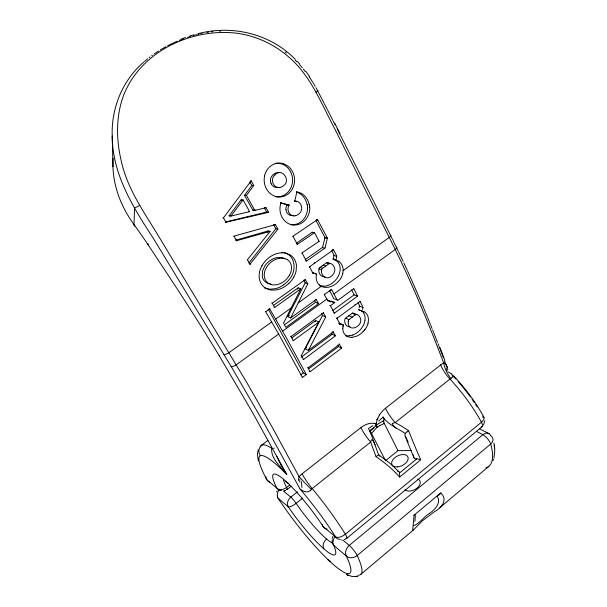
<?xml version="1.0" encoding="UTF-8"?>
<svg xmlns="http://www.w3.org/2000/svg" width="607" height="607" viewBox="0 0 607 607"><rect width="100%" height="100%" fill="white"/><g stroke="black" fill="none" stroke-linecap="round" stroke-linejoin="round"><path stroke-width="0.91" d="M321.467 271.101L321.46 271.412A5.068 4.446 -75.5 0 0 321.467 271.678M484.811 420.674L483.445 425.128M399.414 472.936L399.406 473.035A6.07 2.58 -88.9 0 1 399.558 477.019M298.409 480.463L299.023 476.586A23.218 16.799 -51.1 0 1 302.081 473.832L360.922 427.578A20.608 5.501 51.8 0 0 370.687 442.071A84.214 11.002 68.3 0 0 376.082 456.699A78.394 44.015 31.7 0 1 395.369 472.519M113.122 158.344C111.468 182.047 120.042 205.576 133.98 224.507A126.256 22.171 55.7 0 1 147.805 244.318M415.355 515.904L414.9 521.36M399.406 473.058L416.88 458.793L419.763 459.56M321.475 270.942L321.649 269.751A2.147 1.882 -75.6 0 1 322.62 268.226A33.089 29.371 -78.9 0 0 323.212 267.846L329.153 263.62L326.467 262.808L323.903 264.629M313.766 273.454L312.347 272.702M334.032 255.441L333.205 258.931A1.184 1.024 -74.9 0 1 333.091 259.197L334.685 259.91A12.61 10.926 -72.7 0 1 335.588 260.35A10.645 9.219 -73 0 1 339.966 266.405C341.21 273.378 336.9 280.305 331.118 283.909A18.468 15.979 -72.9 0 1 327.932 285.427L326.255 285.92A20.122 17.428 -73.3 0 1 324.92 286.17L319.555 285.722M348.19 321.801C347.652 334.047 364.944 325.853 359.852 317.104A6.487 5.372 -65.3 0 0 356.248 314.388M364.936 320.549L365.004 320.101A10.653 8.855 -66.8 0 0 361.082 310.458M348.221 321.596L348.266 321.376A7.155 5.895 -66.8 0 1 348.35 320.989L348.615 320.071M324.646 276.777A6.958 6.032 -73.7 0 1 318.774 270.282A3.983 3.467 -73.6 0 1 318.812 269.978A9.507 8.232 -73.7 0 1 318.925 269.303L319.039 268.658A1.844 1.609 -73.7 0 1 319.677 267.611L319.972 267.391A33.089 29.151 -76.8 0 0 320.557 267.004L321.9 266.063M339.032 323.228L340.019 323.432L339.905 324.001M364.898 320.754L364.632 321.976A14.113 11.723 -66.8 0 1 363.381 325.322L361.984 327.636A16.996 14.098 -66.8 0 1 361.218 328.653L360.004 330.056A18.635 15.463 -66.7 0 1 352.75 335.056M340.019 323.432L343.372 324.912L343.251 325.534M342.932 328.068A13.915 11.358 -66.7 0 1 343.13 326.164L343.236 325.618M294.759 201.22L296.846 191.956L296.451 191.933M336.46 257.383L336.703 256.321L334.009 255.555M336.361 257.816L335.921 259.728L333.205 258.931M325.17 247.58L327.294 238.513A0.933 0.819 -79.4 0 0 327.226 237.838L317.56 219.582L316.717 219.438M342.689 273.59L342.872 272.778A11.518 10.175 -76.2 0 0 342.909 272.535L342.993 272.035A11.943 10.562 -76.2 0 0 343.137 270.608A10.805 9.446 -75.5 0 0 338.987 261.526M324.798 237.276A0.918 0.804 -78.1 0 1 324.874 237.952L322.658 247.057M359.541 305.822A0.819 0.683 -68.7 0 1 359.526 306.125L359.094 307.817M363.001 307.21A0.774 0.645 -68.2 0 1 362.971 307.499L362.485 309.426M368.009 323.152L368.373 321.24A10.562 8.695 -65.3 0 0 364.117 311.732M493.923 458.08L494.811 450.295L493.954 443.057M258.195 449.696L257.353 454.302L258.354 461.039M332.143 538.439L333.015 536.33M493.005 460.667L493.491 459.347M276.686 491.958L277.027 491.04M434.468 511.724C440.902 508.363 447.913 500.707 441.555 493.749C440.728 491.526 439.87 495.76 437.935 495.107M293.909 215.978A7.056 6.336 -84.3 0 1 288.955 205.325A1.646 1.48 -85.1 0 0 289.137 205.045L280.449 202.708M285.965 209.741A6.465 5.804 -84.4 0 1 286.056 207.336L286.914 205.113A1.487 1.343 -85.3 0 0 287.065 204.84L289.167 204.976M287.081 204.809L280.874 203.102M273.787 305.222L298.181 287.832L300.806 288.811L283.522 323.106L285.897 327.317L318.637 303.591L315.981 299.236M305.025 279.326L307.848 283.788L290.632 317.969L287.741 316.657L305.192 282.832L303.781 280.191M297.46 289.243L298.181 287.832M291.8 337.917L315.617 320.519L318.872 321.976L301.406 355.535L303.538 359.519L335.496 335.792L332.841 331.521M323.167 312.651L325.754 316.945L308.341 350.398L305.139 348.744L322.469 315.511L321.399 313.478M314.896 321.907L315.617 320.519M293.773 277.103L295.085 274.311A18.946 17.079 -75.3 0 0 296.155 270.601L296.466 265.889A14.75 13.278 -75.3 0 0 295.404 261.177A14.53 13.088 -75.3 0 0 290.616 255.228L286.709 253.4A18.794 16.935 -75 0 0 284.175 252.891L280.206 252.914A25.911 23.316 -74.4 0 0 262.027 265.631M261.958 265.593L260.16 269.607A18.863 17.019 -74.6 0 0 259.432 272.406L259.098 276.253A14.735 13.308 -74.5 0 0 265.949 288.371L269.189 289.638A18.9 17.072 -74.8 0 0 271.746 290.093L275.51 290.025A24.53 22.155 -75.3 0 0 282.581 287.832L282.771 287.741A28.4 25.676 -75.8 0 0 288.841 283.423M266.321 267.604L265.054 270.365A13.711 12.368 -74.6 0 0 264.493 272.368L264.212 275.13A10.198 9.211 -74.6 0 0 269.053 283.757L271.405 284.63A13.703 12.375 -74.9 0 0 273.249 284.926L276.003 284.835A19.743 17.831 -75.6 0 0 289.41 275.312M289.448 275.343L290.7 272.611A13.688 12.337 -75.2 0 0 291.254 270.631L291.527 267.232A10.114 9.113 -75.2 0 0 287.361 259.621M333.091 259.197L335.808 260.001A1.229 1.077 -76.9 0 0 335.921 259.728M379.595 414.824L378.381 416.941A18.02 12.755 -56.9 0 0 376.264 423.436A7.959 2.519 54.8 0 1 376.628 424.923L376.082 424.088A7.959 2.193 51.9 0 0 375.968 423.823M223.019 217.784L223.475 217.837L251.184 180.833L253.787 185.522L246.419 195.378L244.484 195.302L252.899 210.197L254.826 210.401L266.094 207.723L268.628 212.313L225.463 222.397M229.105 215.864L241.131 199.786L243.05 199.885L249.652 211.631L230.956 216.062L229.105 215.864L230.281 215.584M244.484 195.302L251.799 185.514L253.787 185.522M230.956 216.062L243.05 199.885M364.989 329.396L364.337 330.223M274.038 224.393L275.434 224.628L277.923 229.143L249.849 264.386M247.299 259.91L270.168 231.343L268.157 230.956L235.524 240.235M277.923 229.143L275.874 228.763L248.809 263.157M267.224 232.14L268.157 230.956M373.639 431.038L374.724 429.741A28.203 21.806 -60 0 1 375.733 428.595L377.243 427.138M364.23 330.352L363.107 331.619M373.495 431.22L371.537 433.512L385.544 460.667L397.987 450.622L411.478 450.553M371.696 429.748L375.437 425.947M371.507 429.938L370.171 431.342A6.76 1.047 68.8 0 1 368.457 428.504L371.173 426.797M274.698 175.082C269.895 179.095 273.332 188.724 279.873 187.426M380.414 419.505L383.055 417.123M379.982 419.923L378.738 421.121M274.812 174.975C281.959 166.857 290.943 180.59 283.864 185.378A9.211 8.323 -89.1 0 1 280.426 187.313L280.108 187.381M288.886 283.393L289.008 283.287A24.538 22.163 -75.5 0 0 293.788 277.111M360.884 574.305L413.101 530.245L422.464 520.76L433.937 512.096M143.738 62.149C122.5 80.253 111.172 108.304 112.219 136.006L112.97 166.72M374.853 423.694L376.226 423.443M375.46 425.97A36.921 35.221 29.7 0 1 376.234 425.287L376.416 425.082M144.496 61.482L147.622 58.864M439.832 507.68L488.863 466.297M440.91 492.74L414.065 515.237L412.722 529.858L413.101 530.245M346.863 538.25L482.079 426.691M310.131 490.744A4.082 3.081 -50.9 0 0 311.383 489.417A21.078 1.457 44.9 0 1 299.023 476.586L273.226 429.035L247.216 383.267L158.442 235.933C143.867 211.851 126.855 188.178 121.051 160.058C116.074 138.487 115.884 115.224 123.987 94.366C141.203 51.58 190.606 28.499 235.023 33.021A97.833 96.718 37.2 0 1 286.739 55.32C309.866 73.849 320.633 102.181 334.108 127.584L389.269 237.436C409.824 278.158 427.495 320.268 443.634 362.91A21.791 15.213 -60.1 0 0 440.69 364.89L385.528 408.245A20.403 6.078 51.5 0 0 395.149 422.631A84.244 49.364 30.8 0 1 408.564 430.644A76.565 7.261 67.9 0 0 418.17 453.945L420.734 459.818L399.634 477.079L395.354 472.527M429.642 513.294C434.969 509.546 441.456 503.112 437.215 496.2M376.097 456.692L377.759 455.356M405.408 433.178L407.115 431.805M407.297 431.66L408.549 430.659M429.415 513.476C423.815 516.603 419.391 523.818 413.655 525.677M370.687 442.071L312.203 488.552A3.68 3.445 -78.6 0 0 311.406 489.432M302.794 498.051L296.125 503.362A7.269 2.231 -35.4 0 1 288.196 506.754L277.998 498.104A7.132 2.762 -34.4 0 1 277.649 496.162M297.46 491.852L290.799 497.125A7.314 5.789 -53.1 0 0 288.196 506.754A50.647 8.437 52.5 0 0 324.578 549.456A50.647 8.437 52.5 0 0 333.736 545.367A7.952 6.047 -54.1 0 1 335.36 536.193M289.539 485.175L286.572 487.512A7.33 5.372 -28.5 0 1 276.883 488.157L266.966 479.917A7.201 4.841 -29.8 0 1 265.949 476.852M287.111 489.477L290.783 486.586M149.223 57.589L150.043 56.959M345.246 318.561A0.85 0.713 -67.3 0 1 345.588 318.174L348.084 316.308M348.668 319.942A0.941 0.782 -66.7 0 1 348.972 319.616L351.483 317.749M261.147 445.591L267.915 440.424M362.614 306.277L360.012 301.451L337.371 318.091L336.756 317.802M353.145 316.52L355.611 314.699A1.047 0.865 -67.2 0 1 356.218 314.517L352.796 313.098A1.039 0.865 -67.8 0 0 352.197 313.288L348.289 316.156M302.074 377.228L302.445 377.44L306.307 374.557L286.633 338.258L269.591 308.614M309.267 371.355L310.018 371.772L341.665 348.077L339.123 343.888M307.59 367.675L307.977 367.888L339.723 344.177M300.685 374.838L303.325 372.865L306.307 374.557M309.009 368.608L338.531 346.551L341.665 348.077M352.735 316.831L351.901 317.446M305.139 348.744L306.717 347.576M308.341 350.398L333.463 331.809M301.064 357.318L332.204 334.252L335.496 335.792M332.477 310.701L354.131 294.858L357.569 296.155L334.351 313.174L333.933 313M292.931 340.481L293.325 340.679L318.872 321.976M151.689 55.723L152.524 55.116M329.836 305.458L330.451 305.708L334.852 302.498L327.325 300.253M357.569 296.155L353.798 288.689L337.947 300.245L334.654 298.947M290.662 336.361L291.057 336.559L323.577 312.825M330.481 301.99L331.24 301.095M285.017 324.411L315.541 302.332L318.637 303.591M265.54 311.505L278.659 334.04L236.305 364.761A4.424 1.73 -30.9 0 1 231.077 366.355L153.222 238.149C133.123 207.427 112.272 174.072 112.219 136.006M282.65 331.149L326.9 299.046M333.941 293.94L395.24 249.477A4.173 1.525 -26.2 0 0 396.128 246.776L398.109 250.873M287.741 316.657L289.357 315.496M290.632 317.969L316.361 299.38M322.089 265.927L323.478 264.94M271.731 321.922L229.014 352.629A4.454 1.593 -31.1 0 1 223.816 354.344M275.76 319.032L291.14 307.977M298.212 302.893L321.315 286.284L320.845 286.026M343.13 270.608L389.269 237.436A4.203 1.396 -27.2 0 0 390.233 234.848L373.768 201.645M337.34 318.114L337.355 318.098A1.692 1.426 -67.3 0 0 337.151 318.265L337.075 318.44A1.358 1.146 -67.7 0 0 337.188 318.698L339.799 323.835A1.76 1.472 -66.6 0 0 340.565 324.388L340.762 324.419A23.241 19.272 -62.3 0 1 341.415 324.533L343.372 324.912M376.606 424.946L376.628 424.923A36.989 34.387 34.3 0 1 377.44 424.316L381.94 421.653M311.649 265.251L309.57 266.905L312.772 272.839M312.264 264.811L332.985 250.13L332.34 249.955M265.851 311.641L269.903 308.751M274.03 307.21L274.66 307.483L300.806 288.811M283.704 284.774L284.888 283.879A25.828 23.195 -73.8 0 0 289.387 279.303C296.512 271.595 296.026 255.699 284.364 252.762M271.61 302.931L272.224 303.189L305.503 279.493M284.835 258.817L281.056 257.505L276.534 257.702A19.31 17.337 -73.4 0 0 271.154 259.902L270.252 260.471M305.192 259.621L322.332 247.55A0.842 0.744 -76.8 0 0 322.537 247.322M306.755 260.934L324.821 248.202A0.857 0.751 -78.3 0 0 325.011 247.99M310.147 490.767L307.969 491.753A10.099 7.049 -44.8 0 1 304.615 491.549M301.717 253.081L319.115 241.32L314.532 232.709L312.241 232.223L296.322 243.293M297.066 244.477L314.532 232.709M154.208 53.917L155.066 53.325M292.688 236.427L317.56 219.582M155.635 52.938L158.541 51.034M372.941 425.689L371.401 426.653M160.324 49.918L161.523 49.197M333.076 250.069L333.091 250.061A0.941 0.819 -76.3 0 0 333.273 249.932M162.122 48.841L165.794 46.754M382.395 421.387L383.806 420.568A6.73 4.264 30.3 0 0 383.017 417.024M167.661 45.753L169.55 44.774M345.891 538.933L344.29 539.669M379.8 425.606L383.503 423.823A42.725 34.075 -62.6 0 0 384.261 423.436L384.208 423.329M170.188 44.463L177.312 41.162M356.628 576.377L358.707 575.671M179.293 40.335L183.314 38.772M181.584 38.931L185.598 37.437M408.177 442.086L404.945 435.485L405.142 433.39A80.549 47.968 29.8 0 0 396.166 428.117L395.923 427.927A24.174 24.075 -55.9 0 1 393.366 425.795L392.304 423.663A0.827 0.812 -4.3 0 1 392.433 423.322L395.149 422.631L449.977 379.064A3.445 3.126 83.6 0 1 450.887 378.571L452.883 376.681L451.767 373.912M187.396 37.331L188.42 36.997M352.743 335.003L351.195 335.459A20.077 16.677 -67.1 0 1 349.791 335.732L349.685 335.747M189.452 36.663L190.492 36.344M189.68 36.063L193.823 34.827M270.168 231.343L236.328 240.751M233.703 236.184L275.434 224.628M193.618 35.426L194.665 35.138M195.72 34.857L196.774 34.584M268.628 212.313L266.648 212.071L225.22 222.033M197.829 34.318L198.891 34.068M278.218 187.267C275.403 188.079 272.315 186.402 271.162 183.754M252.899 210.197L255.008 209.696M198.011 33.726C232.011 24.553 270.525 33.81 295.222 59.289M201.016 33.59L202.078 33.362M347.477 574.92L352.03 576.468L355.877 576.513M355.178 576.65L357.333 576.24M207.093 32.444L208.527 32.217M211.418 31.83L212.867 31.647M325.026 276.86L324.669 276.891M279.926 258.119L281.997 258.021M352.007 337.325L355.922 336.468A18.498 15.069 -65.1 0 0 363.107 331.619M219.4 31.109L220.857 31.048M349.943 326.801L348.555 326.649A5.994 4.985 -67.2 0 1 347.356 326.118L346.635 325.542M250.433 180.84L251.184 180.833M341.491 540.04L342.029 540.063M271.056 284.091L267.793 283.37L265.168 281.762A9.833 8.832 -73.6 0 1 262.277 276.595L262.512 271.018L264.91 265.798A19.189 17.246 -73.6 0 1 270.1 260.593M294.365 201.183C300.738 200.037 304.061 208.8 299.82 212.996A9.075 8.149 -84.3 0 1 295.617 215.667M281.565 252.269L282.976 252.451M264.978 207.609L266.094 207.723M248.809 211.54L249.652 211.631M286.914 205.113L288.97 205.333M352.796 313.098L354.124 313.394A5.615 4.681 -67.1 0 1 355.247 314.085L355.884 314.767M326.475 262.816A0.994 0.865 -74.3 0 1 327.082 262.656L328.433 262.99A5.789 5.031 -73.4 0 1 329.601 263.704M316.619 219.734L317.749 219.931M312.317 272.854L315.906 273.787A2.686 2.367 -74.8 0 1 316.201 273.856L316.422 274.136A2.694 2.382 -75 0 1 316.368 274.599L316.019 274.599M315.815 273.772L313.174 272.9M294.57 201.061L295.093 201.175M334.419 302.362L327.416 300.715M327.211 237.853L324.783 237.284L316.08 220.66M324.859 237.944L327.294 238.513M318.364 241.138L319.115 241.32M322.332 247.55L324.821 248.202M332.78 249.796L333.607 250.008L336.642 255.805M304.57 491.624L302.4 490.729M305.7 260.919L306.459 261.147L302.157 253.202M361.962 311.095L362.69 311.315A11.806 9.72 -65.1 0 1 363.403 311.573L364.056 311.861M314.107 262.854L314.737 263.043M327.082 262.656L329.768 263.468A1.002 0.88 -76.3 0 0 329.449 263.484M323.045 265.244L325.716 266.071M309.312 266.405L309.782 266.556M309.183 266.966L309.653 267.11M319.972 267.391L322.628 268.233M318.994 268.901L321.649 269.751M305.192 282.832L307.848 283.788M353.373 288.537L353.798 288.689M331.073 289.691L331.847 289.979L337.158 300.055M330.891 289.683L331.278 289.827L324.206 294.554M375.543 423.921L375.596 423.944A7.959 1.859 49.1 0 1 376.211 425.257M324.517 294.327L324.904 294.471M324.297 294.767L327.833 300.791M359.488 301.338L360.361 301.679M359.405 301.391L359.837 301.558M354.966 304.411L355.619 304.668M359.519 306.125L362.978 307.499M363.403 311.573L358.517 309.699L359.268 309.927A11.245 9.348 -66.7 0 1 359.959 310.177L360.983 310.655M352.189 313.28L355.611 314.699M348.919 315.701L352.326 317.135M345.58 318.159L348.972 319.616M336.574 318.478L337.211 318.751M322.469 315.511L325.754 316.945M339.017 323.288L339.654 323.569M339.078 323.675L339.495 323.865M339.708 323.956L340.762 324.419M335.785 260.039L338.19 261.093M342.705 325.974L343.13 326.164M264.508 287.9L269.865 289.236L275.593 288.666A25.653 23.036 -73.6 0 0 283.499 284.888M347.333 574.852L346.218 574.328L348.608 575.451M479.462 428.762L489.128 433.717M476.313 431.296L482.861 434.688A7.603 5.554 -63.2 0 1 490.653 435.371M301.004 355.323L301.406 355.535M303.136 359.298L303.538 359.519M347.105 336.339L345.891 335.504M338.334 261.169L338.964 261.564M287.354 259.644L284.508 258.392A13.749 12.383 -74.9 0 0 281.997 258.021M320.542 285.844L319.335 284.933M396.098 428.072L390.089 424.103A23.112 14.887 29.3 0 1 384.929 419.574L384.246 418.716M378.624 454.757L390.005 463.353L398.989 471.768M445.128 363.616L446.13 364.655M283.272 490.919L290.799 497.125A7.299 1.214 52.6 0 1 296.125 503.362A42.824 7.443 52.4 0 0 332.173 543.045M342.947 540.177L349.268 545.397A8.217 1.48 51.7 0 1 357.189 555.526A81.429 14.189 52.4 0 1 359.207 574.981M295.177 60.085L296.891 61.8M297.498 61.603L299.706 63.985M453.528 375.741C465.303 388.29 475.744 402.16 483.969 417.305M299.638 64.752L302.278 67.794M384.163 418.625L383.131 417.229M303.318 69.023L305.321 71.543M305.913 71.451L309.699 76.679M309.13 76.725L312.666 82.082M147.88 244.439L176.918 288.431A408.708 54.964 55.4 0 1 219.241 355.725M313.083 82.772L313.91 84.138M219.21 355.717L252.269 412.047L286.762 474.484A73.857 12.322 52.5 0 0 266.966 479.917A7.238 5.858 -52.9 0 0 269.683 482.064M231.077 366.355L263.87 422.851L300.04 489.06A73.857 12.322 52.5 0 1 335.504 536.831A8.225 6.275 -54.5 0 0 340.375 539.319M314.327 84.821L315.124 86.209M223.475 217.837L226.145 222.488M234.052 236.252L236.677 240.827M247.664 260.016L250.221 264.493M241.131 199.786L241.548 200.515M272.224 303.189L274.66 307.483M278.659 334.04L302.445 377.44M249.841 182.032L251.799 185.514M246.419 195.378L254.826 210.401M268.226 309.077L303.325 372.865M264.28 207.806L266.648 212.071M291.057 336.559L293.325 340.679M273.719 224.848L275.874 228.763M315.928 87.598L321.695 98.592M293.098 236.51L297.483 244.583M312.241 232.223L312.522 232.762M314.449 300.26L315.541 302.332M330.451 305.708L334.351 313.174M307.977 367.888L310.018 371.772M331.566 333.008L332.204 334.252M322.051 99.267L324.146 103.342M331.71 250.676L333.987 255.115M333.956 298.932L329.639 290.556M324.495 104.017L327.264 109.427M337.78 345.087L338.531 346.551M327.605 110.102L329.669 114.146M330.011 114.814L332.735 120.186M334.624 123.009L340.026 133.669M333.076 120.854L335.11 124.86M337.128 128.851L338.137 130.846M338.471 131.507L340.481 135.475M340.823 136.143L341.824 138.115M342.158 138.775L343.486 141.408M343.82 142.068L344.822 144.041M345.148 144.694L348.456 151.234M348.79 151.887L352.728 159.679M353.054 160.331L357.606 169.353M384.261 423.436L397.987 450.622M357.933 169.998L373.396 200.894M390.604 235.592L390.984 236.343M354.131 294.858L351.59 289.789M391.356 237.094L392.099 238.589M392.471 239.34L392.843 240.084M358.039 302.665L359.359 305.336M393.215 240.827L393.951 242.322M377.152 426.964L376.674 425.886M394.315 243.066L395.764 246.032M398.511 251.693L403.124 261.427M447.002 366.127L447.609 367.607M403.875 263.036L407.206 270.236M407.57 271.033L409.725 275.783M369.466 430.667L369.746 431.296M410.082 276.572L421.835 303.561M422.146 304.312L423.724 308.068M424.027 308.811L425.575 312.537M425.879 313.273L427.396 316.968M427.692 317.704L429.187 321.369M429.468 322.082L430.333 324.206M430.613 324.92L432.025 328.44M432.586 329.844L433.421 331.946M433.694 332.644L434.521 334.73M434.794 335.421L435.879 338.19M378.525 454.749A80.397 11.541 69 0 1 375.05 444.946L373.29 441.114L372.008 439.779A0.903 0.706 70.3 0 0 371.567 439.832L370.923 440.925A7.61 5.721 74.6 0 0 370.74 442.086M436.145 338.881L437.488 342.318M276.944 456.631L280.912 465.083L286.724 474.424C280.889 466.684 270.722 458.945 271.678 448.3A81.429 14.189 52.4 0 0 260.395 446.942M438.019 343.683L438.808 345.724M439.073 346.407L440.121 349.124M440.379 349.791L441.919 353.828M440.09 347.811L444.825 360.217M442.177 354.503L443.193 357.174M444.536 360.71L446.191 365.111M446.494 365.915L446.949 367.121M447.093 367.523L447.397 368.328M447.7 369.132L447.845 369.526M375.027 444.87L372.508 438.057A23.43 3.733 68.9 0 0 369.845 431.494M413.261 454.772L413.792 457.306A4.53 2.747 -25.7 0 0 414.095 457.982M494.303 445.151L494.455 446.373M494.538 447.139L494.69 448.391M309.638 206.941L309.57 206.236A17.428 15.676 -83.9 0 0 309.229 204.24M415.454 514.455A5.364 1.73 32 0 1 413.921 515.077M486.116 467.921A77.355 25.82 50.7 0 0 490.691 444.021A7.686 5.744 -12.7 0 0 490.851 435.78M330.686 561.392A7.375 4.939 -49.8 0 1 327.955 559.586M279.379 489.758A7.17 5.729 -52.8 0 0 277.998 498.104A73.857 12.322 52.5 0 0 334.518 565.542A73.857 12.322 52.5 0 0 346.301 556.027A8.126 6.108 -54.3 0 1 349.268 545.397L482.861 434.688A7.785 2.678 49.4 0 1 490.691 444.021L357.189 555.526A8.035 6.457 -27.4 0 1 346.301 556.027L333.736 545.367A7.861 6.685 -25.3 0 1 332.31 539.714M283.477 479.773A42.824 7.443 52.4 0 0 286.572 487.512A7.352 1.244 52.8 0 1 286.352 489.386M323.857 548.834A7.512 5.729 -53.5 0 1 326.566 539.016M417.768 479.037A8.733 5.486 -26.5 0 1 417.1 488.074A8.733 5.486 -26.5 0 1 404.93 489.614M373.92 427.92A30.267 8.445 -40.9 0 1 370.566 429.877M377.986 418.42A30.312 2.815 -43.5 0 1 376.651 419.665M360.968 427.662A18.984 13.574 -54.6 0 1 374.86 423.549M379.618 414.831A19.743 14.044 -56.7 0 1 385.544 408.276M440.69 364.898A19.948 7.33 50.8 0 0 449.977 379.064A77.355 25.82 50.7 0 1 481.434 422.229A7.853 2.762 49.7 0 1 481.169 426.933M302.081 473.832A21.101 4.067 52.5 0 0 312.203 488.552A81.429 14.189 52.4 0 1 345.368 534.206A8.293 1.525 51.9 0 1 346.028 538.128M376.454 425.211A7.997 2.216 51.7 0 0 377.235 427.123A18.278 14.211 -60 0 1 379.807 425.628M384.201 423.216A6.965 4.386 30.1 0 1 383.806 422.032M383.753 421.911A6.836 4.355 29.2 0 1 383.768 420.719M413.792 457.314A71.823 8.301 68.6 0 1 405.241 436.16M370.619 431.843A7.011 1.123 69.2 0 1 371.514 433.375M446.577 368.555A54.562 27.3 -55.2 0 1 447.078 371.256M445.993 364.777A28.491 15.532 -43.6 0 1 446.691 366.355M443.892 362.667A8.05 4.355 -30 0 1 445.189 363.57M450.887 378.571A19.879 9.484 59.2 0 1 443.634 362.91M448.315 372.015A23.332 13.081 -9 0 1 451.342 374.026M302.498 490.623A26.442 18.013 -37 0 1 300.116 489.014M299.721 482.163A28.924 12.937 -58.8 0 1 299.858 479.416M301.983 487.497A54.607 27.793 -51.5 0 1 301.611 481.594M273.658 448.581A53.264 23.013 -32.2 0 1 274.265 447.981M260.365 455.743A7.603 7.443 80.8 0 1 261.822 445.098M416.888 458.778A4.082 2.451 -25.2 0 1 414.71 458.505M482.868 416.25A7.747 3.703 -27 0 1 481.434 422.229L345.368 534.206A8.164 4.135 -33.4 0 1 335.504 536.831L323.212 526.626A50.647 8.437 52.5 0 0 283.348 479.075A50.647 8.437 52.5 0 0 276.883 488.157A7.383 5.926 -53.2 0 0 281.466 490.555M327.029 529.076A8.05 6.207 -54.2 0 1 323.212 526.626A7.99 3.422 -34.3 0 1 322.522 524.668M288.408 483.278A7.868 5.698 -50.2 0 1 285.783 481.184M482.876 417.032A7.701 5.698 -63.8 0 1 482.982 417.517M452.526 375.498A69.851 23.764 50.7 0 1 455.857 379.056M458.05 381.5A69.851 23.764 50.7 0 1 470.44 396.97M472.018 399.186A69.851 23.764 50.7 0 1 474.158 402.297M475.698 404.626A69.851 23.764 50.7 0 1 477.193 406.956M317.453 90.405A4.461 0.637 -28.9 0 1 315.951 92.203M370.3 431.516A6.889 1.093 69 0 1 370.574 431.881M378.593 454.658A4.712 0.736 69.1 0 1 379.565 456.191M397.289 471.055A4.553 2.8 -27.2 0 1 398.23 471.267A4.363 2.671 -27 0 1 398.624 471.472M398.716 471.548A4.044 2.474 -27.1 0 1 399.421 472.83M414.68 458.482A4.37 2.648 -25.5 0 1 414.141 458.035M139.739 205.325A4.757 0.728 -30.7 0 1 134.557 207.761L133.98 224.507A26.936 4.674 -35.2 0 0 134.868 226.016M147.698 244.56A26.89 0.508 -33.3 0 1 148.29 243.9M285.093 52.012A99.07 96.968 70.6 0 1 286.352 53.021M275.191 163.359A16.821 15.289 88.6 0 1 292.597 180.097A16.821 15.289 88.6 0 1 275.214 196.683M279.243 172.638A8.688 7.883 89.7 0 0 273.158 174.71L272.801 174.96A9.75 8.847 89.6 0 0 272.24 175.537A7.026 6.381 89.3 0 0 271.117 183.784M283.12 163.609A16.928 15.296 -88.9 0 0 281.602 163.253A16.685 15.084 -89.1 0 0 264.986 174.232A16.913 15.274 -89 0 0 264.546 175.871M283.097 163.685A17.125 15.479 -88.8 0 1 292.415 188.944A16.533 14.932 -88.7 0 1 291.808 189.968A16.73 15.114 -88.7 0 1 281.602 196.85A16.51 14.917 -88.7 0 1 280.449 197.002A17.133 15.471 -88.8 0 1 264.614 175.893M296.436 192.093A16.586 14.94 -84.5 0 1 307.089 204.764M307.279 204.718A16.495 14.856 -83.6 0 1 300.298 222.314A16.427 14.72 -83.3 0 1 290.374 224.59M286.003 209.734A7.102 6.374 -84.4 0 0 287.938 213.907L289.774 215.136A7.018 6.305 -84.2 0 0 291.884 215.568A7.428 6.669 -84.1 0 0 293.462 215.371M296.095 201.554A6.153 5.531 -84.3 0 1 296.573 201.828M296.853 191.895A16.586 14.909 -84.4 0 1 309.077 204.286M309.714 206.934A16.564 14.887 -84 0 1 292.62 224.931A16.564 14.887 -84 0 1 280.988 202.806M295.526 215.697A8.096 7.269 -84.3 0 1 293.917 215.88M266.367 267.626A19.621 17.671 -74.3 0 1 279.926 258.172M319.282 285.002A10.827 9.492 -74.9 0 1 316.414 274.728M321.399 271.686A7.352 6.449 -75.6 0 0 322.833 275.403C328.053 282.642 338.167 272.164 333.767 266.359A6.738 5.903 -75.6 0 0 329.791 263.324M342.803 273.62A16.017 14.166 -76.2 0 1 339.29 280.457L337.378 282.505A19.098 16.753 -75.8 0 1 329.328 287.035L326.938 287.369A13.809 12.14 -76.4 0 1 321.331 286.345M349.685 335.686A12.815 10.638 -66.6 0 1 345.717 335.61M346.551 325.656A7.208 6.002 -67.4 0 1 344.935 318.918M368.1 323.174A14.97 12.299 -65.2 0 1 365.027 329.434M351.954 337.287A12.61 10.296 -65.5 0 1 347.083 336.384M345.876 335.534A10.501 8.581 -66.8 0 1 342.788 328.084M285.442 490.479L284.615 490.767L285.442 490.479M397.456 466.92A8.87 5.349 -26.5 0 0 407.972 457.109A8.87 5.349 -26.5 0 0 394.254 458.186A8.87 5.349 -26.5 0 0 397.456 466.92"/></g></svg>
